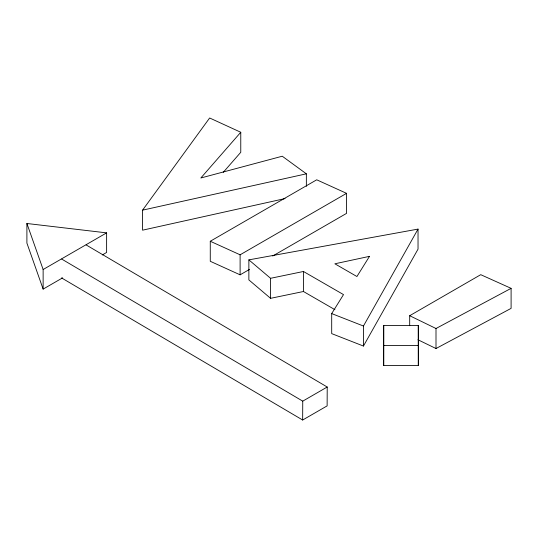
<?xml version="1.0" encoding="UTF-8"?>
<svg xmlns="http://www.w3.org/2000/svg" width="538" height="538" viewBox="0 0 538 538"><rect width="100%" height="100%" fill="white"/><g stroke="black" fill="none" stroke-linecap="round" stroke-linejoin="round"><path stroke-width="0.81" d="M383.688 365.524L383.702 325.403L418.308 325.463L418.335 365.43L383.688 365.524L383.702 325.403M61.581 277.924L302.659 420.017L302.746 401.146L327.218 387.017L86.134 244.924M327.218 387.017L327.131 405.887L302.659 420.017M248.865 259.867L270.574 278.301L303.445 271.482L343.506 294.602L331.697 313.587L331.697 333.621L363.453 346.055L363.453 326.028L418.033 229.094L248.865 259.867L248.865 279.901L270.574 298.328L303.445 291.509L334.925 309.68M363.453 346.055L418.033 249.128L418.033 229.094M285.066 198.576L142.563 230.183L142.563 210.156L209.645 117.983L240.768 132.267L240.768 152.294L223.263 172.335M240.768 132.267L200.835 177.991L282.262 156.222L306.357 173.821L306.357 186.336M62.61 277.864L43.134 289.108L43.134 269.518L106.618 232.867L106.618 252.456L102.287 254.951M249.524 269.397L240.109 274.831L210.271 261.286L210.271 241.259L316.721 179.8L346.559 193.344L346.559 213.371L272.699 256.014M210.271 241.259L240.109 254.804L346.559 193.344M409.687 325.725L409.687 315.712L480.743 274.683L511.1 288.341L511.1 308.368L436.002 348.53L417.959 339.76M409.687 315.712L436.002 328.503L511.1 288.341M142.563 210.156L306.357 173.821M383.688 345.497L418.335 345.396M43.134 289.108L26.9 243.082L26.9 223.492L106.618 232.867M331.697 313.587L363.453 326.028M61.668 259.054L302.746 401.146M26.9 223.492L43.134 269.518M436.002 328.503L436.002 348.53M418.308 325.463L418.335 365.43M303.445 271.482L303.445 291.509M270.574 278.301L270.574 298.328M240.109 254.804L240.109 274.831M369.505 256.35L356.923 276.525L334.871 263.795L369.505 256.35"/></g></svg>
